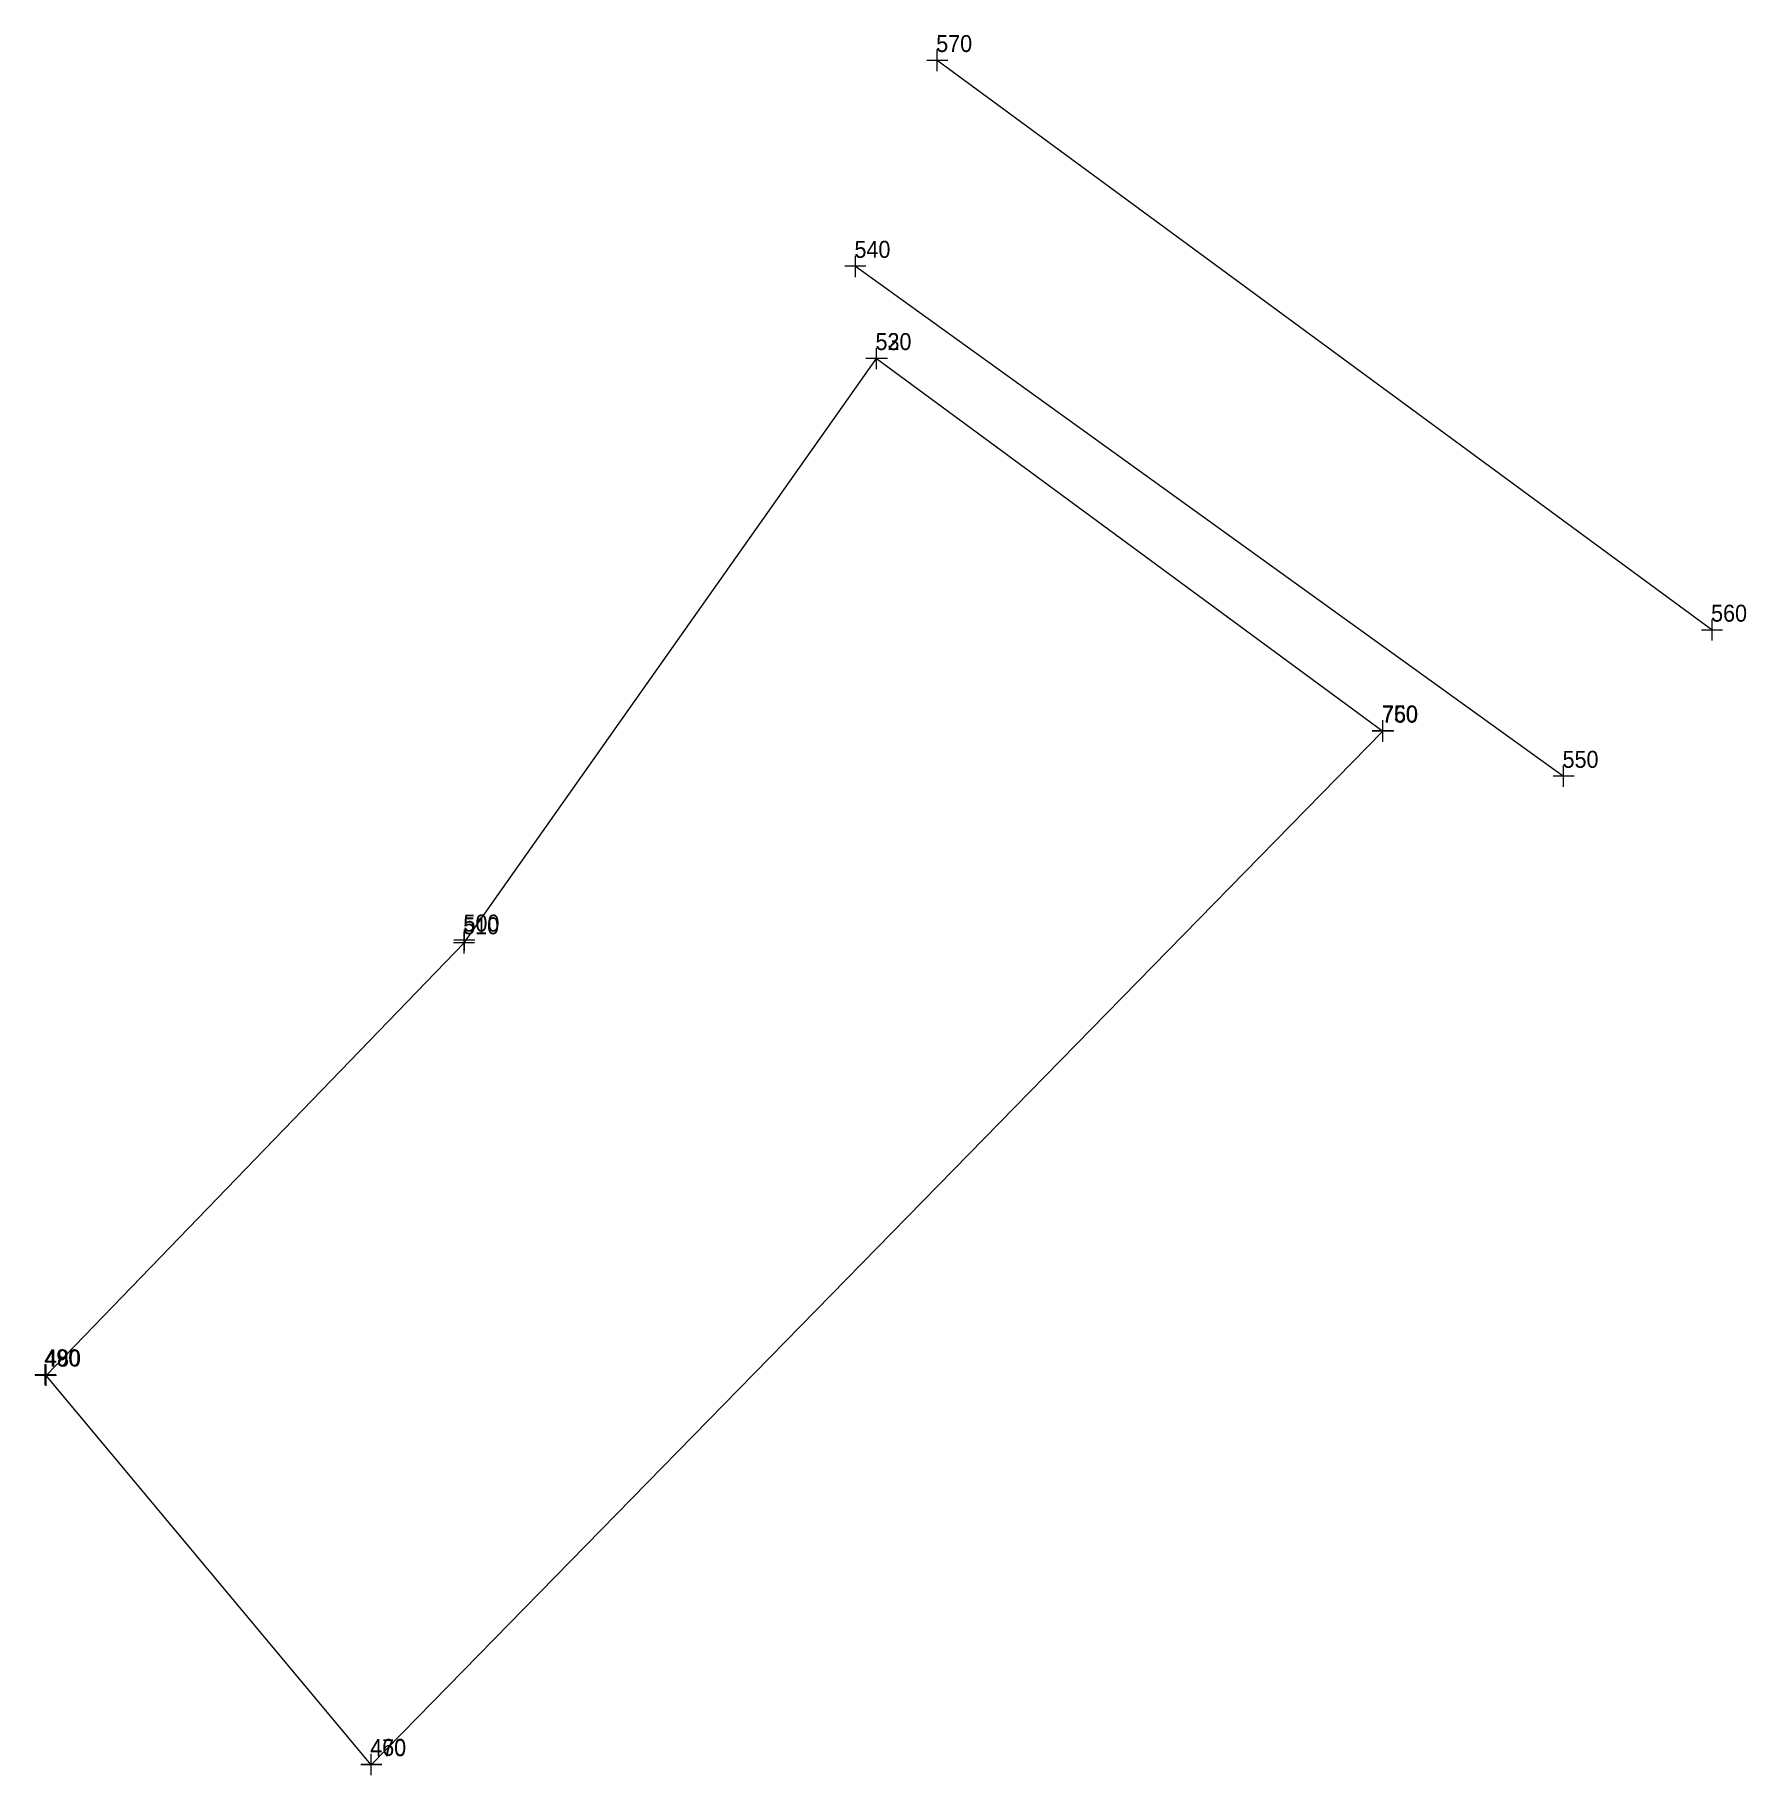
# Model space of a CAD drawing. Header units: metres. Extents: x 549048 to 549471, y 1822099 to 1822262.
# Drawn here: x 549420.1 to 549470.6, y 1822098.9 to 1822150.2 of the extents above.
import ezdxf
from ezdxf.enums import TextEntityAlignment as Align

# ---------------------------------------------------------------- set-up
doc = ezdxf.new("R2010")
doc.units = ezdxf.units.M
doc.header["$LTSCALE"] = 0.2
for name, color, linetype, lineweight in [('10', 7, 'Continuous', 13), ('11', 7, 'Continuous', 13), ('22', 7, 'Continuous', 13)]:
    doc.layers.add(name, color=color, linetype=linetype, lineweight=lineweight)
doc.layers.add('12', color=7, linetype='Continuous')

msp = doc.modelspace()

# ---------------------------------------------------------------- linework, layer by layer
at = {"layer": '10'}
msp.add_lwpolyline([(549444.93, 1822140.65), (549459.86, 1822129.66), (549430.03, 1822099.18), (549420.44, 1822110.66), (549432.77, 1822123.42)], close=True, dxfattribs=at)
at = {"layer": '11'}
for p, q in [((549446.72, 1822149.13), (549446.72, 1822149.76)), ((549447.03, 1822149.44), (549446.41, 1822149.44)), ((549444.31, 1822143.05), (549444.31, 1822143.68)), ((549444.62, 1822143.37), (549444, 1822143.37)), ((549445.25, 1822140.65), (549444.62, 1822140.65)), ((549445.24, 1822140.65), (549444.62, 1822140.65)), ((549444.93, 1822140.34), (549444.93, 1822140.96)), ((549444.93, 1822140.34), (549444.93, 1822140.96)), ((549469.57, 1822132.33), (549469.57, 1822132.95)), ((549469.88, 1822132.64), (549469.26, 1822132.64)), ((549459.86, 1822129.36), (549459.86, 1822129.98)), ((549459.86, 1822129.35), (549459.86, 1822129.97)), ((549460.17, 1822129.67), (549459.55, 1822129.67)), ((549460.18, 1822129.66), (549459.55, 1822129.66)), ((549465.5, 1822128.33), (549464.88, 1822128.33)), ((549465.19, 1822128.02), (549465.19, 1822128.65)), ((549432.77, 1822123.1), (549432.77, 1822123.73)), ((549432.78, 1822123.18), (549432.78, 1822123.81)), ((549433.08, 1822123.42), (549432.46, 1822123.42)), ((549433.09, 1822123.5), (549432.47, 1822123.5)), ((549420.42, 1822110.37), (549420.42, 1822110.99)), ((549420.44, 1822110.35), (549420.44, 1822110.98)), ((549420.73, 1822110.68), (549420.11, 1822110.68)), ((549420.75, 1822110.66), (549420.12, 1822110.66)), ((549430.03, 1822098.88), (549430.03, 1822099.5)), ((549430.03, 1822098.87), (549430.03, 1822099.49)), ((549430.34, 1822099.19), (549429.72, 1822099.19)), ((549430.34, 1822099.18), (549429.72, 1822099.18))]:
    msp.add_line(p, q, dxfattribs=at)
at = {"layer": '22'}
for p, q in [((549469.57, 1822132.64), (549446.72, 1822149.44)), ((549444.31, 1822143.37), (549465.19, 1822128.33))]:
    msp.add_line(p, q, dxfattribs=at)

# ---------------------------------------------------------------- texts
at = {"layer": '12', "width": 0.95}
for s, p in [('570', (549447.22, 1822149.69)), ('540', (549444.81, 1822143.62)), ('520', (549445.43, 1822140.9)), ('530', (549445.43, 1822140.9)), ('560', (549470.07, 1822132.89)), ('750', (549460.36, 1822129.92)), ('760', (549460.37, 1822129.91)), ('550', (549465.69, 1822128.58)), ('510', (549433.27, 1822123.67)), ('500', (549433.28, 1822123.75)), ('490', (549420.92, 1822110.93)), ('480', (549420.94, 1822110.92)), ('460', (549430.53, 1822099.44)), ('470', (549430.53, 1822099.43))]:
    msp.add_text(s, height=0.5, dxfattribs=at).set_placement(p, align=Align.CENTER)

doc.saveas('drawing.dxf')
